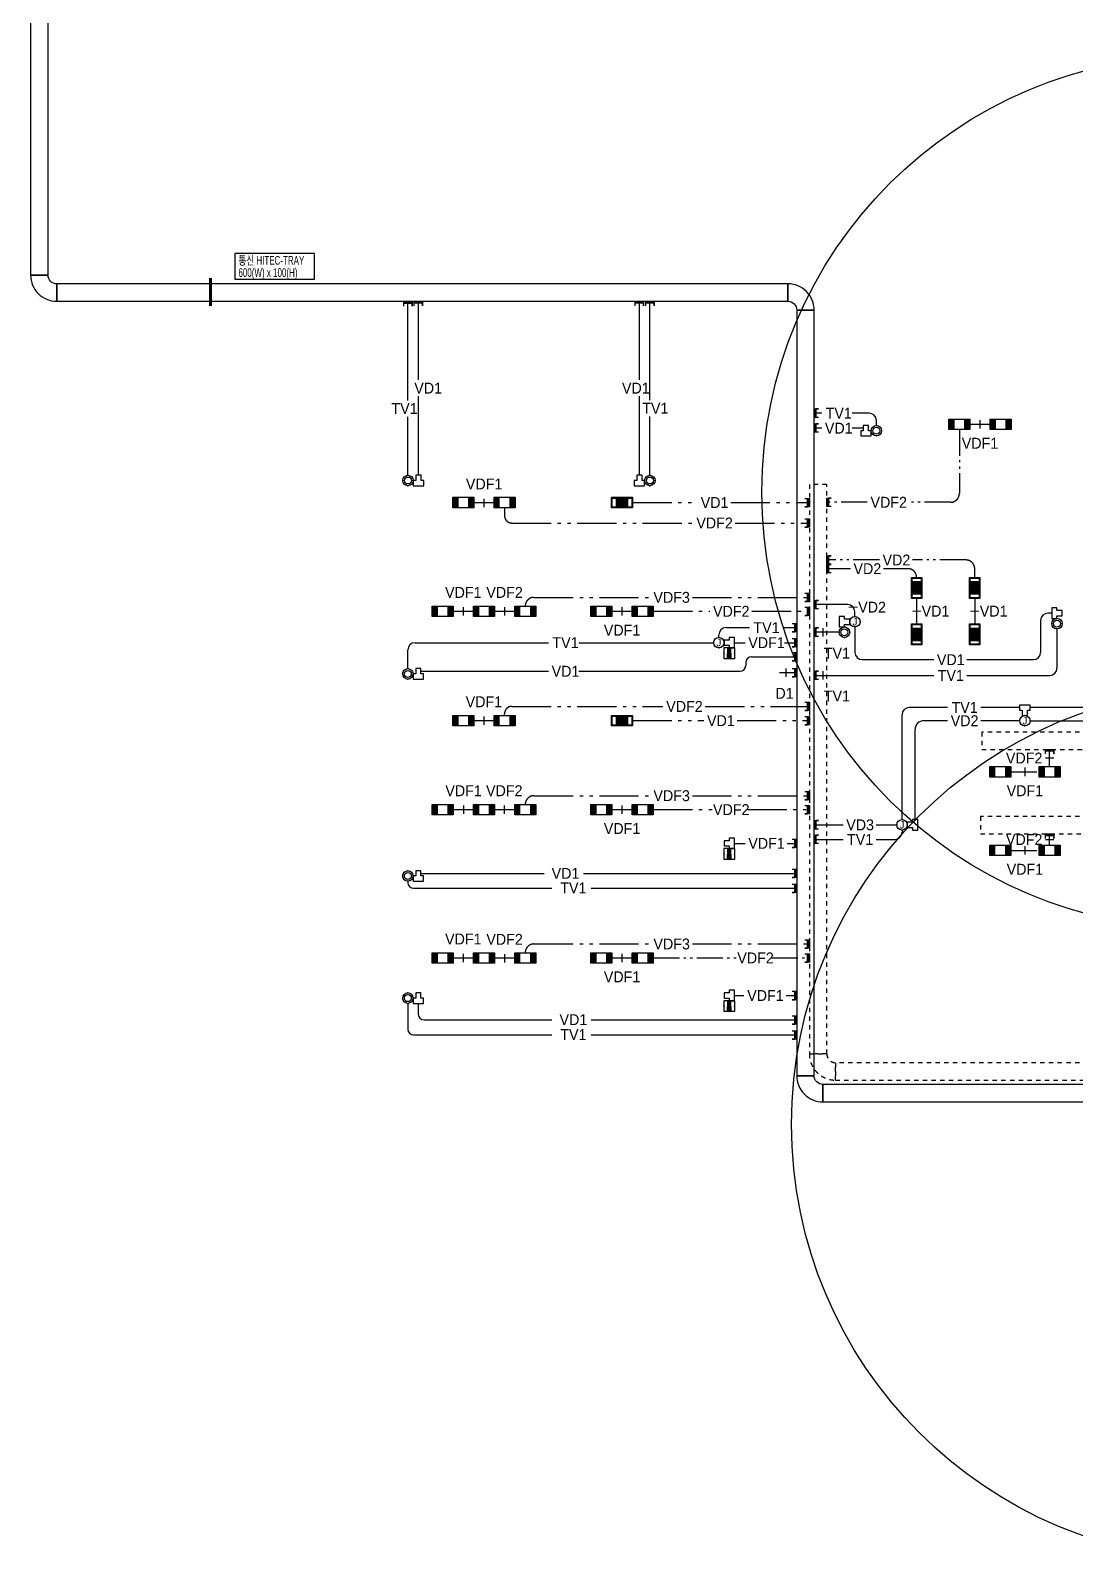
# Model space of a CAD drawing. Header units: millimetres. Extents: x 90978 to 501618, y -355196 to 882030.
# Drawn here: x 100144 to 136077, y -116151 to -63543 of the extents above; entities that cross this region are included whole.
import ezdxf
from ezdxf.enums import TextEntityAlignment as Align

# ---------------------------------------------------------------- set-up
doc = ezdxf.new("R2010")
doc.units = ezdxf.units.MM
doc.header["$LTSCALE"] = 150
doc.set_wipeout_variables(frame=1)
doc.linetypes.add('D1', pattern=[3, 1, -1, 1])
doc.linetypes.add('E6', pattern=[10, 6, -1, 0.5, -1, 0.5, -1])
doc.layers.get('0').update_dxf_attribs({"lineweight": 0})
doc.layers.get('Defpoints').update_dxf_attribs({"color": 163})
for name, color, linetype in [('------07 System Box', 6, 'Continuous'), ('------10 Telecommunication Terminal Board', 3, 'Continuous'), ('------13 Telecommunication Outlet', 3, 'Continuous'), ('------14 Television Outlet', 3, 'Continuous'), ('------19 Communication Etc', 3, 'Continuous'), ('-----20 General Symbol', 3, 'Continuous'), ('-----21 Embeded Wire in Ceiling or Wall', 4, 'Continuous'), ('-----22 Concealed Wire in Floor', 4, 'E6'), ('-----23 Concealed or Exposed Wire', 4, 'D1'), ('-----27 Communication Cable Tray', 2, 'Continuous'), ('-----27 Communication Cable Tray_Access Floor', 1, 'D1'), ('-----29 Indicator', 1, 'Continuous')]:
    doc.layers.add(name, color=color, linetype=linetype)
doc.styles.add('ELEC', font='')
doc.styles.get('ELEC').set_extended_font_data('Dotum')

# ---------------------------------------------------------------- blocks, each defined once
blk = doc.blocks.new('B11')
h = blk.add_hatch(color=256)
h.dxf.hatch_style = 1
h.paths.add_polyline_path([(150, 150), (-150, 150), (-150, -150), (150, -150)])
at = {"linetype": 'Continuous'}
for points in [[(300, -150), (-300, -150), (-300, 150), (300, 150)], [(-150, 150), (150, 150), (150, -150), (-150, -150)]]:
    blk.add_lwpolyline(points, close=True, dxfattribs=at)
at = {"color": 1, "linetype": 'Continuous'}
for points in [[(-280, 130), (-170, 130), (-170, -130), (-280, -130)], [(170, 130), (280, 130), (280, -130), (170, -130)]]:
    blk.add_lwpolyline(points, close=True, dxfattribs=at)
blk = doc.blocks.new('G02')
blk.add_lwpolyline([(150, 150), (75, 150), (75, 300), (-75, 300), (-75, 150), (-150, 150), (-150, 0), (150, 0)], close=True)
blk = doc.blocks.new('O08')
blk.add_hatch(color=256).paths.add_polyline_path([(120, 51), (-120, 51), (-120, 0), (120, 0)])
blk.add_lwpolyline([(120, 127.5), (120, 0), (-120, 0), (-120, 127.5), (-120, 51), (120, 51)])
blk = doc.blocks.new('O04')
blk.add_circle((0, 0), 150)
for p in [(-150, 0), (0, 150), (150, 0), (0, -150)]:
    blk.add_point(p)
at = {"style": 'ELEC'}
blk.add_text('J', height=214, dxfattribs=at).set_placement((0, 0), align=Align.MIDDLE)
blk = doc.blocks.new('A$C69d3834d')
at = {"layer": '------19 Communication Etc', "color": 3}
blk.add_circle((404, 404), 404, dxfattribs=at)
at = {"layer": 'Defpoints'}
blk.add_circle((663, 215), 15000, dxfattribs=at)
at = {"layer": '------19 Communication Etc', "style": 'ELEC'}
blk.add_text('AP', height=375, dxfattribs=at).set_placement((404, 404, 0), align=Align.MIDDLE_CENTER)
blk = doc.blocks.new('C02-1')
at = {"layer": '------14 Television Outlet', "color": 3, "linetype": 'Continuous'}
for radius in [150, 100]:
    blk.add_circle((0, 150), radius, dxfattribs=at)
at = {"layer": '------14 Television Outlet', "color": 3}
for p in [(-150, 150), (0, 300), (0, 0), (150, 150)]:
    blk.add_point(p, dxfattribs=at)
blk = doc.blocks.new('A$C2c78cba1')
at = {"layer": '------07 System Box'}
h = blk.add_hatch(color=256, dxfattribs=at)
h.dxf.hatch_style = 1
h.paths.add_polyline_path([(367, 790), (56, 790), (56, 56), (367, 56)])
h = blk.add_hatch(color=256, dxfattribs=at)
h.dxf.hatch_style = 1
h.paths.add_polyline_path([(1637, 790), (1327, 790), (1327, 56), (1637, 56)])
at = {"layer": '------07 System Box', "linetype": 'Continuous'}
for points in [[(1694, 0), (0, 0), (0, 847), (1694, 847)], [(423, 847), (1270, 847), (1270, 0), (423, 0)]]:
    blk.add_lwpolyline(points, close=True, dxfattribs=at)
at = {"layer": '------07 System Box', "color": 1, "linetype": 'Continuous'}
for points in [[(56, 790), (367, 790), (367, 56), (56, 56)], [(1327, 790), (1637, 790), (1637, 56), (1327, 56)]]:
    blk.add_lwpolyline(points, close=True, dxfattribs=at)
blk = doc.blocks.new('광포트_1')
at = {"ltscale": 0.7}
h = blk.add_hatch(color=254, dxfattribs=at)
h.dxf.hatch_style = 1
h.paths.add_polyline_path([(44, 285), (-44, 285), (-44, 159), (44, 159)])
h.paths.add_polyline_path([(44, 141), (-44, 141), (-44, 15), (44, 15)])
at = {"linetype": 'Continuous'}
for p, q in [((-150, 300), (150, 300)), ((-150, 0), (-150, 300)), ((-150, 0), (150, 0)), ((150, 0), (150, 300))]:
    blk.add_line(p, q, dxfattribs=at)
for points in [[(-44, 159), (-44, 285), (44, 285), (44, 159)], [(-44, 141), (-44, 15), (44, 15), (44, 141)]]:
    blk.add_lwpolyline(points, close=True, dxfattribs=at)
for p in [(-150, 150), (0, 285), (0, 0), (150, 150)]:
    blk.add_point(p, dxfattribs=at)

msp = doc.modelspace()

# ---------------------------------------------------------------- linework, layer by layer
at = {"layer": '-----21 Embeded Wire in Ceiling or Wall'}
for p, q in [((113123.31424, -76259.20767), (113123.31424, -72863.86305)), ((113482.95248, -75556.53758), (113482.95248, -72852.69588)), ((121082.95248, -75556.53758), (121082.95248, -72852.69588)), ((121442.95248, -76248.0405), (121442.95248, -72852.69588)), ((113482.95248, -78834.98434), (113482.95248, -76119.80081)), ((121082.95248, -78834.98434), (121082.95248, -76119.80081)), ((127354.52865, -76698.80173), (127092.00566, -76698.80173)), ((128983.29077, -76698.80173), (128398.62634, -76698.80173)), ((113123.31424, -78846.15151), (113123.31424, -76822.4709)), ((121442.95248, -78834.98434), (121442.95248, -76811.30373)), ((127354.52865, -77214.23052), (127092.00566, -77214.23052)), ((128783.29077, -77214.23052), (128398.62634, -77214.23052)), ((129233.29077, -77124.23052), (129233.29077, -76948.80173)), ((128243.57052, -83282.50886), (127092.00566, -83282.50886)), ((128493.57052, -83692.50886), (128493.57052, -83532.50886)), ((135263.57052, -83577.94434), (135131.07884, -83577.94434)), ((124063.57052, -84074.97601), (124870.66174, -84074.97601)), ((126009.39987, -84074.97601), (126492.00566, -84074.97601)), ((128493.57052, -84052.50886), (128493.57052, -84925.87858)), ((134881.07884, -83827.94434), (134881.07884, -84925.87858)), ((135443.57131, -84117.94434), (135443.57131, -85468.65629)), ((113367.79472, -84591.54297), (117957.56305, -84591.54297)), ((119001.66075, -84591.54297), (123633.57227, -84591.54297)), ((123813.57052, -84412.33624), (123813.57052, -84324.97601)), ((124353.57052, -84592.33624), (124714.45415, -84592.33624)), ((126070.96704, -84592.33624), (126492.00566, -84592.33624)), ((127953.57052, -84230.89554), (127092.00566, -84230.89554)), ((113117.79472, -85484.98369), (113117.79472, -84841.54297)), ((124940.70819, -85076.34807), (126492.00566, -85076.34807)), ((128743.57052, -85175.87858), (131208.51922, -85175.87858)), ((132347.25735, -85175.87858), (134631.07884, -85175.87858)), ((113567.79472, -85574.98369), (117957.56305, -85574.98369)), ((119001.66075, -85574.98369), (124540.70819, -85574.98369)), ((124740.70819, -85276.34807), (124740.70819, -85374.98369)), ((125895.38172, -85622.72812), (126492.00566, -85622.72812)), ((127092.00566, -85718.65629), (131208.51922, -85718.65629)), ((132347.25735, -85718.65629), (135193.57131, -85718.65629)), ((130113.57131, -90675.77677), (130113.57131, -87070.32437)), ((131683.50543, -86820.32437), (130363.57131, -86820.32437)), ((131683.50543, -87275.87465), (130863.57131, -87275.87465)), ((134158.80165, -86820.32437), (132822.24356, -86820.32437)), ((134158.80165, -87275.87465), (132822.24356, -87275.87465)), ((138877.42866, -86825.94976), (134518.80165, -86825.94976)), ((134518.80165, -87275.87465), (138877.42866, -87275.87465)), ((130563.57131, -90675.77677), (130563.57131, -87575.87465)), ((127153.20566, -90855.77677), (128090.10743, -90855.77677)), ((129227.82792, -90855.77677), (129933.57131, -90855.77677)), ((124353.57052, -91492.18702), (124714.45415, -91492.18702)), ((126165.60747, -91492.18702), (126492.00566, -91492.18702)), ((127153.20566, -91357.73495), (128090.10743, -91357.73495)), ((129227.82792, -91357.73495), (129863.57131, -91357.73495)), ((130113.57131, -91035.77677), (130113.57131, -91107.73495)), ((113567.79472, -92524.98434), (117801.35546, -92524.98434)), ((119157.86835, -92524.98434), (126492.00566, -92524.98434)), ((113117.79472, -92794.98434), (113117.79472, -92837.11626)), ((113317.79472, -93037.11626), (118072.34868, -93037.11626)), ((119428.86157, -93037.11626), (126492.00566, -93037.11626)), ((124353.57052, -96724.98369), (124677.19121, -96724.98369)), ((126128.34454, -96724.98369), (126430.80566, -96724.98369)), ((113117.79472, -96994.98369), (113117.79472, -97880.92724)), ((113477.79472, -96994.98369), (113477.79472, -97367.12102)), ((113677.79472, -97567.12102), (118072.34868, -97567.12102)), ((119428.86157, -97567.12102), (126492.00566, -97567.12102)), ((113317.79472, -98080.92724), (118072.34868, -98080.92724)), ((119428.86157, -98080.92724), (126492.00566, -98080.92724))]:
    msp.add_line(p, q, dxfattribs=at)
for centre, radius, start, end in [((128983.29077, -76948.80173), 250, 0, 90), ((128243.57052, -83532.50886, 0), 250, 0, 90), ((135131.07884, -83827.94434), 250, 90, 180), ((124063.57052, -84324.97601), 250, 90, 180), ((113367.79472, -84841.54297), 250, 90, 180), ((124940.70819, -85276.34807), 200, 90, 180), ((128743.57052, -84925.87858, 0), 250, 180, 270), ((134631.07884, -84925.87858), 250, 270, 0), ((124540.70819, -85374.98369), 200, 270, 0), ((135193.57131, -85468.65629), 250, 270, 0), ((130363.57131, -87070.32437, 0), 250, 90, 180), ((130863.57131, -87575.87465), 300, 90, 180), ((129863.57131, -91107.73495, 0), 250, 270, 0), ((113317.79472, -92837.11626), 200, 180, 270), ((113677.79472, -97367.12102), 200, 180, 270), ((113317.79472, -97880.92724), 200, 180, 270)]:
    msp.add_arc(centre, radius, start, end, dxfattribs=at)
at = {"layer": '-----22 Concealed Wire in Floor'}
for p, q in [((132085.55538, -77263.1083), (132085.55538, -79463.1083)), ((132445.55538, -77083.1083), (133145.55538, -77083.1083)), ((128917.55303, -79763.1083), (127528.205, -79763.1083)), ((131785.55538, -79763.1083), (130368.70635, -79763.1083)), ((129338.76062, -81748.10829), (127528.205, -81748.10829)), ((128338.76062, -82048.10829), (127528.205, -82048.10829)), ((130315.55538, -82048.10829), (129477.49875, -82048.10829)), ((132315.55538, -81748.10829), (130477.49875, -81748.10829)), ((132615.55538, -82348.10829), (132615.55538, -82048.10829)), ((130615.55538, -83068.10829), (130615.55538, -83948.10829)), ((132615.55538, -83068.10829), (132615.55538, -83948.10829)), ((135190.55538, -88853.10829), (135190.55538, -88264.27793)), ((133850.55538, -89033.10829), (134830.55538, -89033.10829)), ((135190.55538, -91553.10829), (135190.55538, -91170.58545)), ((133850.55538, -91733.10829), (134830.55538, -91733.10829)), ((120135.55538, -95433.10958), (120835.55538, -95433.10958)), ((121555.55538, -95433.10958), (124492.87584, -95433.10958)), ((125631.61396, -95433.10958), (126928.205, -95433.10958))]:
    msp.add_line(p, q, dxfattribs=at)
at = {"layer": '-----22 Concealed Wire in Floor', "ltscale": 1.5}
for p, q in [((115385.55538, -79773.10958), (116083.86009, -79772.96501)), ((116443.86009, -79952.96501), (116443.86009, -80226.5718)), ((120843.86084, -79772.96501), (123084.81368, -79772.96501)), ((124222.53417, -79772.96501), (126928.205, -79772.96501)), ((116693.86009, -80476.5718), (122928.60609, -80476.5718)), ((124379.75941, -80476.5718), (126928.205, -80476.5718)), ((117455.55538, -83033.10958), (121452.55303, -83033.10958)), ((122902.68871, -83033.10958), (126928.205, -83033.10958)), ((114675.55538, -83513.10958), (115375.55538, -83513.10958)), ((116095.55538, -83513.10958), (116795.55538, -83513.10958)), ((120135.55538, -83513.10958), (120835.55538, -83513.10958)), ((121555.55538, -83513.10958), (123502.55303, -83513.10958)), ((124953.70635, -83513.10958), (126928.205, -83513.10958)), ((116693.86009, -86783.49641), (121892.60451, -86783.49641)), ((123343.75783, -86783.49641), (126928.205, -86783.49641)), ((115385.55538, -87273.10958), (116083.86009, -87272.96501)), ((116443.86009, -87092.96501), (116443.86009, -87033.49641, 0)), ((120843.86084, -87272.96501), (123302.91335, -87272.96501)), ((124440.63384, -87272.96501), (126928.205, -87272.96501)), ((117455.55538, -89853.10958), (121452.55303, -89853.10958)), ((122902.68871, -89853.10958), (126928.205, -89853.10958)), ((114675.55538, -90333.10958), (115375.55538, -90333.10958)), ((116095.55538, -90333.10958), (116795.55538, -90333.10958)), ((120135.55538, -90333.10958), (120835.55538, -90333.10958)), ((121555.55538, -90333.10958), (123658.76062, -90333.10958)), ((124797.49875, -90333.10958), (126928.205, -90333.10958)), ((117455.55538, -94953.10958), (121452.55303, -94953.10958)), ((122902.68871, -94953.10958), (126928.205, -94953.10958)), ((114675.55538, -95433.10958), (115375.55538, -95433.10958)), ((116095.55538, -95433.10958), (116795.55538, -95433.10958))]:
    msp.add_line(p, q, dxfattribs=at)
at = {"layer": '-----22 Concealed Wire in Floor'}
for centre, start, end in [((131785.55538, -79463.1083), 270, 0), ((130315.55538, -82348.10829), 0, 90), ((132315.55538, -82048.10829), 0, 90)]:
    msp.add_arc(centre, 300, start, end, dxfattribs=at)
at = {"layer": '-----22 Concealed Wire in Floor', "ltscale": 1.5}
for centre, radius, start, end in [((116693.86009, -80226.5718), 250, 180, 270), ((117455.55538, -83333.10958), 300, 90, 180), ((116693.86009, -87033.49641, 0), 250, 90, 180), ((117455.55538, -90153.10958), 300, 90, 180), ((117455.55538, -95253.10958), 300, 90, 180)]:
    msp.add_arc(centre, radius, start, end, dxfattribs=at)
at = {"layer": '-----27 Communication Cable Tray', "elevation": 0}
for points in [[(100744.09324, -71952.69588), (100744.09324, -55343.8391), (100144.09324, -55343.8391), (100144.09324, -71952.69588)], [(126192.00566, -72252.69588), (101044.09324, -72252.69588), (101044.09324, -72852.69588), (126192.00566, -72852.69588)], [(126492.00566, -73152.69588), (126492.00566, -99482.87768), (127092.00566, -99482.87768), (127092.00566, -73152.69588)], [(127392.00566, -100382.87768), (148298.57052, -100382.87768), (148298.57052, -99782.87768), (127392.00566, -99782.87768)]]:
    msp.add_lwpolyline(points, close=True, dxfattribs=at)
for points in [[(101044.09324, -72252.69588), (101044.09324, -72252.69588, -0.4142135624), (100744.09324, -71952.69588), (100744.09324, -71952.69588), (100144.09324, -71952.69588, 0.4142135624), (101044.09324, -72852.69588)], [(126192.00566, -72852.69588), (126192.00566, -72852.69588, -0.4142135624), (126492.00566, -73152.69588), (126492.00566, -73152.69588), (127092.00566, -73152.69588, 0.4142135624), (126192.00566, -72252.69588)], [(127392.00566, -99782.87768), (127392.00566, -99782.87768, -0.4142135624), (127092.00566, -99482.87768), (127092.00566, -99482.87768), (126492.00566, -99482.87768, 0.4142135624), (127392.00566, -100382.87768)]]:
    msp.add_lwpolyline(points, format="xyb", close=True, dxfattribs=at)
at = {"layer": '-----27 Communication Cable Tray_Access Floor', "elevation": 0}
for points in [[(126928.205, -79149.65951), (126928.205, -98735.31301), (127528.205, -98735.31301), (127528.205, -79149.65951)], [(132854.63423, -88264.27793), (148218.47438, -88264.27793), (148218.47438, -87664.27793), (132854.63423, -87664.27793)], [(132815.70184, -91170.58545), (148218.47438, -91170.58545), (148218.47438, -90570.58545), (132815.70184, -90570.58545)], [(148215.55538, -99035.31301), (127828.205, -99035.31301), (127828.205, -99635.31301), (148215.55538, -99635.31301)]]:
    msp.add_lwpolyline(points, close=True, dxfattribs=at)
msp.add_lwpolyline([(127828.205, -99035.31301), (127828.205, -99035.31301, -0.4142135624), (127528.205, -98735.31301), (127528.205, -98735.31301), (126928.205, -98735.31301, 0.4142135624), (127828.205, -99635.31301)], format="xyb", close=True, dxfattribs=at)
at = {"layer": '-----29 Indicator'}
for points in [[(132795.55538, -78233.1083, 0, 0, 0), (132795.55538, -77233.1083, 45, 45, 0), (132795.55538, -76933.1083, 0, 0, 0)], [(115742.14337, -78634.22577, 0, 0, 0), (115742.14337, -79634.22577, 45, 45, 0), (115742.14337, -79934.22577, 0, 0, 0)], [(115025.55538, -82363.10958, 0, 0, 0), (115025.55538, -83363.10958, 45, 45, 0), (115025.55538, -83663.10958, 0, 0, 0)], [(116445.55538, -82363.10958, 0, 0, 0), (116445.55538, -83363.10958, 45, 45, 0), (116445.55538, -83663.10958, 0, 0, 0)], [(120485.55538, -84663.10958, 0, 0, 0), (120485.55538, -83663.10958, 45, 45, 0), (120485.55538, -83363.10958, 0, 0, 0)], [(129583.86819, -83370.37682, 0, 0, 0), (128583.86819, -83370.37682, 45, 45, 0), (128283.86819, -83370.37682, 0, 0, 0)], [(131765.55538, -83508.10829, 0, 0, 0), (130765.55538, -83508.10829, 45, 45, 0), (130465.55538, -83508.10829, 0, 0, 0)], [(133765.55538, -83508.10829, 0, 0, 0), (132765.55538, -83508.10829, 45, 45, 0), (132465.55538, -83508.10829, 0, 0, 0)], [(128276.79924, -84943.06961, 0, 0, 0), (127400.64619, -84943.06961, 0, 0, 0), (127400.64619, -84388.60479, 45, 45, 0), (127400.64619, -84088.60479, 0, 0, 0)], [(126121.57716, -86182.72812, 0, 0, 0), (126121.57716, -85772.72812, 45, 45, 0), (126121.57716, -85472.72812, 0, 0, 0)], [(128276.79924, -86416.06865, 0, 0, 0), (127400.64619, -86416.06865, 0, 0, 0), (127400.64619, -85861.60383, 45, 45, 0), (127400.64619, -85561.60383, 0, 0, 0)], [(115734.70774, -86123.03729, 0, 0, 0), (115734.70774, -87123.03729, 45, 45, 0), (115734.70774, -87423.03729, 0, 0, 0)], [(134340.55538, -90183.10829, 0, 0, 0), (134340.55538, -89183.10829, 45, 45, 0), (134340.55538, -88883.10829, 0, 0, 0)], [(115035.55495, -89183.11022, 0, 0, 0), (115035.55495, -90183.11022, 45, 45, 0), (115035.55495, -90483.11022, 0, 0, 0)], [(116435.55495, -89183.11022, 0, 0, 0), (116435.55495, -90183.11022, 45, 45, 0), (116435.55495, -90483.11022, 0, 0, 0)], [(120485.55538, -91483.10958, 0, 0, 0), (120485.55538, -90483.10958, 45, 45, 0), (120485.55538, -90183.10958, 0, 0, 0)], [(134340.55538, -92883.10829, 0, 0, 0), (134340.55538, -91883.10829, 45, 45, 0), (134340.55538, -91583.10829, 0, 0, 0)], [(115025.55538, -94283.10958, 0, 0, 0), (115025.55538, -95283.10958, 45, 45, 0), (115025.55538, -95583.10958, 0, 0, 0)], [(116445.55495, -94293.11022, 0, 0, 0), (116445.55495, -95293.11022, 45, 45, 0), (116445.55495, -95593.11022, 0, 0, 0)], [(120485.55538, -96583.10958, 0, 0, 0), (120485.55538, -95583.10958, 45, 45, 0), (120485.55538, -95283.10958, 0, 0, 0)]]:
    msp.add_lwpolyline(points, format="xyseb", dxfattribs=at)
at = {"layer": '-----29 Indicator', "elevation": 0}
for points in [[(134040.55538, -88558.69311, 0, 0, 0), (135040.55538, -88558.69311, 45, 45, 0), (135340.55538, -88558.69311, 0, 0, 0)], [(134040.55538, -91361.84687, 0, 0, 0), (135040.55538, -91361.84687, 45, 45, 0), (135340.55538, -91361.84687, 0, 0, 0)]]:
    msp.add_lwpolyline(points, format="xyseb", dxfattribs=at)

# ---------------------------------------------------------------- block references
at = {"layer": '------07 System Box', "xscale": 1.2, "yscale": 1.2, "zscale": 1.2}
for p in [(120483.86084, -79772.96501), (120483.86084, -87272.96501)]:
    msp.add_blockref('B11', p, dxfattribs=at)
at = {"layer": '------07 System Box', "xscale": 1.2, "yscale": 1.2, "zscale": 1.2, "rotation": 270}
for p in [(130615.55538, -82708.10829), (132615.55538, -82708.10829), (130615.55538, -84308.10829), (132615.55538, -84308.10829)]:
    msp.add_blockref('B11', p, dxfattribs=at)
at = {"layer": '------13 Telecommunication Outlet', "xscale": 1.2, "yscale": 1.2, "zscale": 1.2}
for p in [(128873.29077, -77484.23052), (113482.95248, -79194.98434), (121082.95248, -79194.98434), (113477.79472, -85844.98369), (113477.79472, -92794.98434), (113477.79472, -96994.98369)]:
    msp.add_blockref('G02', p, dxfattribs=at)
at = {"layer": '------13 Telecommunication Outlet'}
for name, p, xscale, yscale, zscale, rotation in [('G02', (135263.57131, -83577.94434), 1.2, 1.2, 1.2, 270), ('G02', (127953.57052, -83872.50886), 1.2, 1.2, 1.2, 269.9999999999999), ('G02', (124353.57052, -84592.33624), 1.2, 1.2, 1.2, 89.99999999999999), ('광포트_1', (124168.03077, -84772.33624), 1.236931687685291, 1.236931687685291, 1.236931687685291, 180), ('G02', (134338.80165, -86735.87465), 1.2, 1.2, 1.2, 180), ('G02', (130653.57131, -90855.77677), 1.2, 1.2, 1.2, 89.99999999999999), ('G02', (124353.57052, -91492.18702), 1.2, 1.2, 1.2, 90), ('광포트_1', (124168.03077, -91672.18702), 1.236931687685291, 1.236931687685291, 1.236931687685291, 180), ('G02', (124353.57052, -96724.98369), 1.2, 1.2, 1.2, 89.99999999999999), ('광포트_1', (124168.03077, -96904.98369), 1.236931687685291, 1.236931687685291, 1.236931687685291, 180)]:
    msp.add_blockref(name, p, dxfattribs=dict(at, xscale=xscale, yscale=yscale, zscale=zscale, rotation=rotation))
at = {"layer": '------14 Television Outlet', "xscale": 1.199999999953434, "yscale": 1.199999999953434, "zscale": 1.199999999953434}
for p in [(129233.29077, -77484.23052), (113122.95248, -79194.98434), (121442.95248, -79194.98434), (113117.79472, -85844.98369), (113117.79472, -92794.98434), (113117.79472, -96994.98369)]:
    msp.add_blockref('C02-1', p, dxfattribs=at)
at = {"layer": '------14 Television Outlet', "xscale": 1.199999999953434, "yscale": 1.199999999953434, "zscale": 1.199999999953434, "rotation": 270}
for p in [(127953.57052, -84232.50886), (135263.57131, -83937.94434)]:
    msp.add_blockref('C02-1', p, dxfattribs=at)
at = {"layer": '-----20 General Symbol', "xscale": 1.2, "yscale": 1.2, "zscale": 1.2}
for p in [(128493.57052, -83872.50886), (123813.57052, -84592.33624), (134338.80165, -87275.87465), (130113.57131, -90855.77677)]:
    msp.add_blockref('O04', p, dxfattribs=at)
at = {"layer": '-----21 Embeded Wire in Ceiling or Wall', "xscale": 1.199999999953434, "yscale": 1.199999999953434, "zscale": 1.199999999953434}
for p, rotation in [((113123.31424, -72863.86305), 180), ((113482.95248, -72852.69588), 180), ((121082.95248, -72852.69588), 180), ((121442.95248, -72852.69588), 180), ((127092.00566, -76698.80173), 270), ((127092.00566, -77214.23052), 270), ((127092.00566, -83282.50886), 270), ((126492.00566, -84074.97601), 89.99999999999999), ((127092.00566, -84230.89554), 270), ((126492.00566, -84592.33624), 89.99999999999999), ((126492.00566, -85076.34807), 89.99999999999999), ((126492.00566, -85622.72812), 89.99999999999999), ((127092.00566, -85718.65629), 270), ((127092.00566, -90855.77677), 270), ((126492.00566, -91492.18702), 89.99999999999999), ((127092.00566, -91357.73495), 270), ((126492.00566, -92524.98434), 89.99999999999999)]:
    msp.add_blockref('O08', p, dxfattribs=dict(at, rotation=rotation))
at = {"layer": '-----22 Concealed Wire in Floor', "ltscale": 1.5, "xscale": 1.199999999953434, "yscale": 1.199999999953434, "zscale": 1.199999999953434}
for p, rotation in [((126928.205, -79772.96501), 89.99999999999999), ((127528.205, -79763.1083), 270), ((126928.205, -80476.5718), 89.99999999999999), ((127528.205, -81748.10829), 270), ((127528.205, -82048.10829), 270), ((126928.205, -83033.10958), 89.99999999999999), ((126928.205, -83513.10958), 89.99999999999999), ((126928.205, -86783.49641), 89.99999999999999), ((126928.205, -87272.96501), 89.99999999999999), ((135190.55538, -88264.27793), 180), ((126928.205, -89853.10958), 89.99999999999999), ((126928.205, -90333.10958), 89.99999999999999), ((135190.55538, -91170.58545), 180), ((126492.00566, -93037.11626), 89.99999999999999), ((126928.205, -94953.10958), 89.99999999999999), ((126928.205, -95433.10958), 89.99999999999999), ((126492.00566, -96724.98369), 89.99999999999999), ((126492.00566, -97567.12102), 89.99999999999999), ((126492.00566, -98080.92724), 89.99999999999999)]:
    msp.add_blockref('O08', p, dxfattribs=dict(at, rotation=rotation))
at = {"layer": '-----23 Concealed or Exposed Wire'}
for p in [(139629.23392, -79626.41205), (140649.62537, -101366.09942)]:
    msp.add_blockref('A$C69d3834d', p, dxfattribs=at)
at = {"xscale": 0.4251428587433494, "yscale": 0.4251428587433494, "zscale": 0.4251428587433494}
for p in [(131725.55538, -77263.1083), (133145.55538, -77263.1083), (114665.55538, -79953.10958), (116083.86009, -79952.96501), (113955.55538, -83693.10958), (115375.55538, -83693.10958), (116795.55538, -83693.10958), (119415.55538, -83693.10958), (120835.55538, -83693.10958), (114665.55538, -87453.10958), (116083.86009, -87452.96501), (133130.55538, -89213.10829), (134830.55538, -89213.10829), (113955.55538, -90513.10958), (115375.55538, -90513.10958), (116795.55538, -90513.10958), (119415.55538, -90513.10958), (120835.55538, -90513.10958), (133130.55538, -91913.10829), (134830.55538, -91913.10829), (113955.55538, -95613.10958), (115375.55538, -95613.10958), (116795.55538, -95613.10958), (119415.55538, -95613.10958), (120835.55538, -95613.10958)]:
    msp.add_blockref('A$C2c78cba1', p, dxfattribs=at)

# ---------------------------------------------------------------- texts
at = {"layer": '-----21 Embeded Wire in Ceiling or Wall', "style": 'ELEC'}
for s, p in [('VD1', (113816.67326, -75837.90241)), ('VD1', (120958.90048, -75837.90241)), ('TV1', (113004.51717, -76540.5725)), ('TV1', (121629.33924, -76529.40533)), ('TV1', (127937.64821, -76698.80173)), ('VD1', (127937.64821, -77214.23052)), ('VDF1', (115742.14337, -79134.22577)), ('VD2', (129083.86819, -83370.37682)), ('TV1', (125453.78131, -84074.97601)), ('TV1', (118540.68262, -84591.54297)), ('VDF1', (125453.78131, -84592.33624)), ('TV1', (127875.15357, -84953.64066)), ('VD1', (131791.63879, -85175.87858)), ('VD1', (118540.68262, -85574.98369)), ('TV1', (131791.63879, -85718.65629)), ('TV1', (127875.15357, -86426.6397)), ('TV1', (132266.625, -86820.32437)), ('VD2', (132266.625, -87275.87465)), ('VD3', (128673.227, -90855.77677)), ('VDF1', (125453.78131, -91492.18702)), ('TV1', (128673.227, -91357.73495)), ('VD1', (118540.68262, -92524.98434)), ('TV1', (118811.67584, -93025.78482)), ('VDF1', (125416.51838, -96724.98369)), ('VD1', (118811.67584, -97555.78958)), ('TV1', (118811.67584, -98069.59581))]:
    msp.add_text(s, height=375, dxfattribs=at).set_placement(p, align=Align.MIDDLE_CENTER)
at = {"layer": '-----22 Concealed Wire in Floor', "ltscale": 1.5, "style": 'ELEC'}
for s, p in [('VDF1', (132795.55538, -77733.1083)), ('VD1', (123667.93325, -79772.96501)), ('VDF2', (129656.88019, -79763.1083)), ('VDF2', (123667.93325, -80476.5718)), ('VD2', (128921.88019, -82048.10829)), ('VD2', (129921.88019, -81748.10829)), ('VDF1', (115025.55538, -82863.10958)), ('VDF2', (116445.55538, -82863.10958)), ('VDF3', (122191.88019, -83033.10958)), ('VDF2', (124241.88019, -83513.10958)), ('VD1', (131265.55538, -83508.10829)), ('VD1', (133265.55538, -83508.10829)), ('VDF1', (120485.55538, -84163.10958)), ('D1', (126073.43903, -86333.10958)), ('VDF1', (115734.70774, -86623.03729)), ('VDF2', (122631.93167, -86783.49641)), ('VD1', (123886.03292, -87272.96501)), ('VDF2', (134314.53739, -88558.69311)), ('VDF1', (115035.55495, -89683.11022)), ('VDF2', (116435.55495, -89683.11022)), ('VDF3', (122191.88019, -89853.10958)), ('VDF1', (134340.55538, -89683.10829)), ('VDF2', (134314.53739, -91361.84687)), ('VDF1', (134340.55538, -92383.10829)), ('VDF1', (115025.55538, -94783.10958)), ('VDF2', (116445.55495, -94793.11022)), ('VDF3', (122191.88019, -94953.10958)), ('VDF2', (125075.9954, -95433.10958)), ('VDF1', (120485.55538, -96083.10958))]:
    msp.add_text(s, height=375, dxfattribs=at).set_placement(p, align=Align.MIDDLE_CENTER)
at = {"layer": '-----22 Concealed Wire in Floor', "style": 'ELEC'}
for s, p in [('VDF2', (124241.88019, -90333.10958)), ('VDF1', (120485.55538, -90983.10958))]:
    msp.add_text(s, height=375, dxfattribs=at).set_placement(p, align=Align.MIDDLE_CENTER)

# ---------------------------------------------------------------- next in the draw order: wipeouts: each hides what was drawn before it
at = {"color": 1}
msp.add_wipeout([(107172.56043, -72089.47708), (109902.47902, -72089.47708), (109902.47902, -71209.47708), (107172.56043, -71209.47708)], dxfattribs=at)

# ---------------------------------------------------------------- next in the draw order: linework, layer by layer
at = {"layer": '------10 Telecommunication Terminal Board', "color": 1, "elevation": 0}
msp.add_lwpolyline([(107172.56043, -72089.47708), (109902.47902, -72089.47708), (109902.47902, -71209.47708), (107172.56043, -71209.47708)], close=True, dxfattribs=at)
at = {"layer": '-----29 Indicator'}
msp.add_lwpolyline([(107172.63229, -71649.47703, 0, 0, 0), (106334.58428, -71650.00064, 0, 0, 0), (106334.58428, -72049.80384, 100, 100, 0), (106334.58428, -73010.7167, 100, 100, 0)], format="xyseb", dxfattribs=at)

# ---------------------------------------------------------------- next in the draw order: texts
at = {"layer": '------10 Telecommunication Terminal Board', "style": 'ELEC', "width": 0.7}
for s, p in [('통신 HITEC-TRAY', (107292.51973, -71444.47708)), ('600(W) x 100(H)', (107292.51973, -71864.47708))]:
    msp.add_text(s, height=300, dxfattribs=at).set_placement(p, align=Align.MIDDLE_LEFT)

doc.saveas('drawing.dxf')
